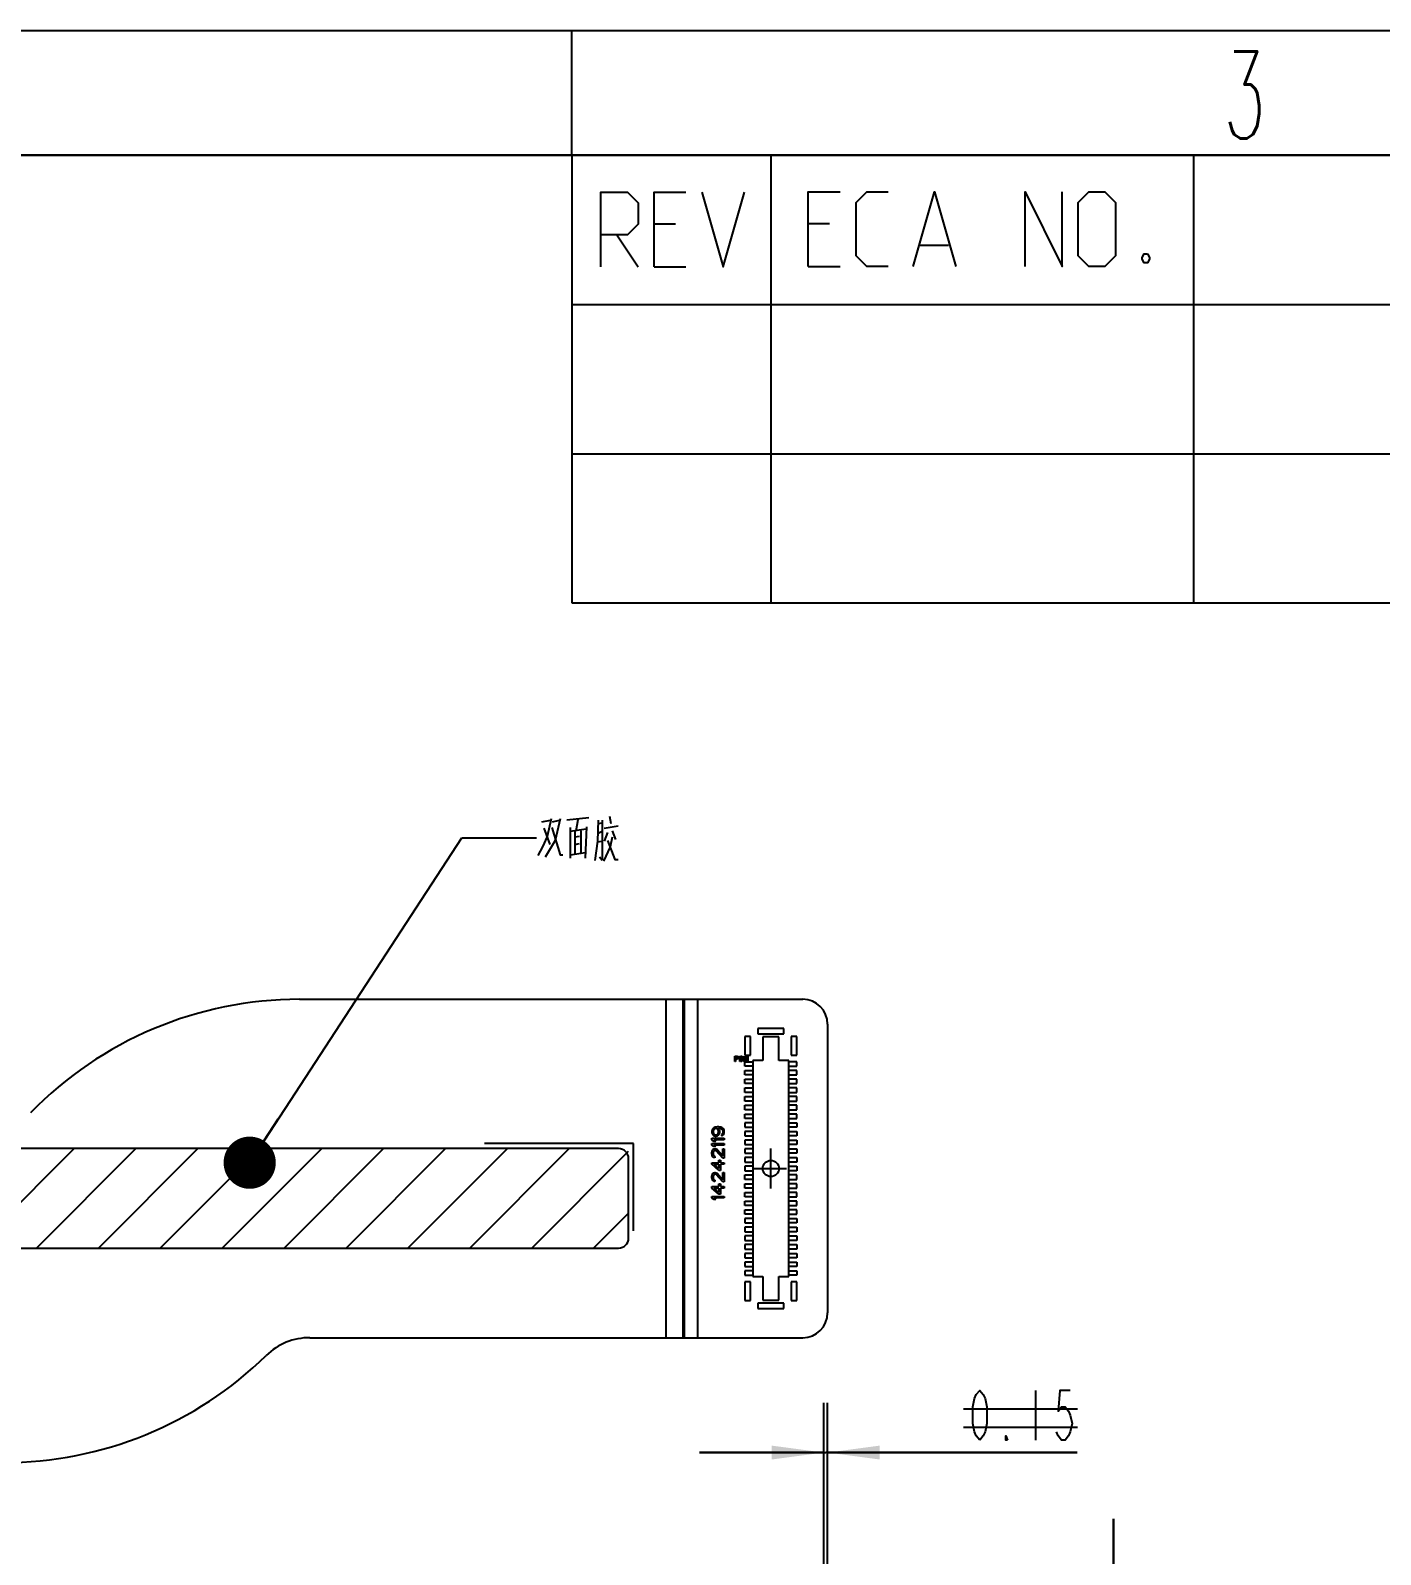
# Model space of a CAD drawing. Header units: millimetres. Extents: x 0 to 210, y 0 to 297.
# Drawn here: x 83.2 to 137.5, y 235.8 to 297 of the extents above; entities that cross this region are included whole.
import ezdxf

# ---------------------------------------------------------------- set-up
doc = ezdxf.new("R2010")
doc.units = ezdxf.units.MM
doc.header["$LTSCALE"] = 19.36
doc.layers.get('0').update_dxf_attribs({"linetype": 'CONTINUOUS'})
doc.layers.add('00_COSMETICS', color=7, linetype='CONTINUOUS')
doc.layers.add('備註', color=1, linetype='CONTINUOUS')
doc.styles.get("Standard").update_dxf_attribs({"font": 'SIMPLEX.SHX', "width": 0.56})
doc.dimstyles.new('DIMSTYLE_1', dxfattribs={"dimtxt": 2, "dimasz": 2.1, "dimexe": 2, "dimexo": 0.35, "dimgap": 0.5, "dimtad": 1, "dimzin": 0, "dimdsep": 46, "dimtxsty": 'Standard', "dimcen": 0.09, "dimazin": 0, "dimtol": 1, "dimtp": 0.03, "dimtm": 0.03, "dimtfac": 1, "dimtofl": 0, "dimtmove": 0, "dimatfit": 3, "dimfxl": 0, "dimtolj": 1, "dimtzin": 0, "dimarcsym": 0})
doc.dimstyles.new('DIMSTYLE_3', dxfattribs={"dimtxt": 2, "dimasz": 2.1, "dimexe": 2, "dimexo": 0.35, "dimgap": 0.5, "dimtad": 1, "dimzin": 0, "dimdsep": 46, "dimtxsty": 'Standard', "dimcen": 0.09, "dimazin": 0, "dimtp": 0.01, "dimtm": 0.01, "dimtfac": 1, "dimtofl": 0, "dimtmove": 0, "dimatfit": 3, "dimfxl": 0, "dimtolj": 1, "dimtzin": 0, "dimarcsym": 0})
doc.dimstyles.get("Standard").update_dxf_attribs({"dimtxt": 2, "dimasz": 2.1, "dimexe": 2, "dimexo": 0.35, "dimtad": 1, "dimzin": 0, "dimdsep": 46, "dimtxsty": 'Standard', "dimcen": 0.09, "dimazin": 0, "dimtol": 1, "dimtp": 0.01, "dimtm": 0.01, "dimtfac": 1, "dimtofl": 0, "dimtmove": 0, "dimatfit": 3, "dimfxl": 0, "dimtolj": 1, "dimtzin": 0, "dimarcsym": 0})

# ---------------------------------------------------------------- blocks, each defined once
blk = doc.blocks.new('_FILLED')
at = {"color": 0, "linetype": 'ByBlock'}
blk.add_solid([(0, 0), (-1, 0.133), (-1, -0.133)], dxfattribs=at)
blk = doc.blocks.new('*D033')
at = {"color": 2}
for p, q in [((126.777, 232.192), (126.777, 237.192)), ((126.777, 237.192), (126.777, 231.937)), ((115.486, 232.192), (128.777, 232.192)), ((114.636, 231.682), (128.777, 231.682)), ((126.777, 215.35), (126.777, 231.937)), ((126.777, 231.682), (126.777, 215.35))]:
    blk.add_line(p, q, dxfattribs=at)
at = {"color": 2, "xscale": 2.1, "yscale": 2.1, "zscale": 2.1}
for p, rotation in [((126.777, 232.192), 270), ((126.777, 231.682), 90)]:
    blk.add_blockref('_FILLED', p, dxfattribs=dict(at, rotation=rotation))
blk = doc.blocks.new('*D101313')
at = {"color": 2}
for p, q in [((115.136, 232.542), (115.136, 241.853)), ((115.286, 232.182), (115.286, 241.853)), ((115.136, 239.853), (110.136, 239.853)), ((110.136, 239.853), (115.211, 239.853)), ((125.327, 239.853), (115.211, 239.853)), ((115.286, 239.853), (125.327, 239.853))]:
    blk.add_line(p, q, dxfattribs=at)
at = {"color": 2, "xscale": 2.1, "yscale": 2.1, "zscale": 2.1}
blk.add_blockref('_FILLED', (115.136, 239.853), dxfattribs=at)
at = {"color": 2, "xscale": 2.1, "yscale": 2.1, "zscale": 2.1, "rotation": 180}
blk.add_blockref('_FILLED', (115.286, 239.853), dxfattribs=at)

msp = doc.modelspace()

# ---------------------------------------------------------------- linework, layer by layer
at = {"color": 2}
for p, q in [((0, 297.009), (210, 297.009)), ((105, 292.009), (105, 297.009)), ((105, 292), (105, 297)), ((105, 292.009), (205, 292.009)), ((105, 292), (205, 292)), ((105, 292), (105, 274)), ((105, 292), (105, 274)), ((113, 292), (113, 274)), ((113, 292), (113, 274)), ((130, 292), (130, 274)), ((130, 292), (130, 274)), ((109.164, 289.227), (108.306, 289.227)), ((115.368, 289.243), (114.51, 289.243)), ((106.806, 288.798), (107.664, 287.512)), ((119.01, 288.385), (120.153, 288.385)), ((108.306, 287.512), (109.592, 287.512)), ((114.51, 287.528), (115.796, 287.528)), ((105, 286), (205, 286)), ((105, 280), (205, 280)), ((105, 280), (205, 280)), ((105, 274), (205, 274)), ((105, 274), (205, 274)), ((103.791, 265.201), (104.138, 265.265)), ((104.218, 265.201), (104.511, 265.265)), ((105.685, 265.362), (104.805, 265.265)), ((105.178, 264.846), (105.258, 265.297)), ((106.058, 265.265), (106.031, 264.426)), ((106.218, 265.265), (106.218, 263.684)), ((106.511, 265.426), (106.565, 265.136)), ((103.871, 264.943), (104.111, 264.297)), ((104.938, 264.975), (104.938, 263.749)), ((105.578, 264.91), (104.938, 264.814)), ((105.125, 264.846), (105.125, 263.91)), ((105.311, 264.62), (105.125, 264.588)), ((105.365, 264.846), (105.365, 263.943)), ((105.551, 263.749), (105.605, 265.007)), ((106.058, 265.136), (106.218, 265.168)), ((106.058, 264.749), (106.191, 264.814)), ((106.298, 264.943), (106.858, 265.039)), ((106.431, 264.781), (106.298, 264.426)), ((106.618, 264.846), (106.751, 264.491)), ((105.125, 264.297), (105.311, 264.33)), ((106.031, 264.426), (105.925, 263.652)), ((106.031, 264.394), (106.191, 264.426)), ((104.938, 263.878), (105.551, 263.975)), ((106.218, 263.652), (106.111, 263.781)), ((80.986, 248.07), (84.986, 252.07)), ((83.475, 248.07), (87.475, 252.07)), ((85.964, 248.07), (89.964, 252.07)), ((88.453, 248.07), (92.453, 252.07)), ((90.942, 248.07), (94.942, 252.07)), ((93.431, 248.07), (97.431, 252.07)), ((95.92, 248.07), (99.92, 252.07)), ((98.409, 248.07), (102.409, 252.07)), ((100.898, 248.07), (104.898, 252.07)), ((103.387, 248.07), (107.283, 251.965)), ((105.876, 248.07), (107.283, 249.476)), ((123.647, 242.353), (123.647, 240.353))]:
    msp.add_line(p, q, dxfattribs=at)
at = {"color": 7}
for p, q in [((25, 292.009), (205, 292.009)), ((25, 292), (205, 292)), ((105, 286), (205, 286)), ((94.047, 258.07), (114.286, 258.07)), ((115.286, 257.07), (115.286, 245.47)), ((106.883, 252.07), (44.229, 252.07)), ((107.283, 248.47), (107.283, 251.67)), ((44.229, 248.07), (106.883, 248.07)), ((94.462, 244.47), (114.286, 244.47))]:
    msp.add_line(p, q, dxfattribs=at)
at = {"color": 9}
for p, q in [((108.783, 258.07), (108.783, 244.47)), ((109.46, 258.07), (109.46, 244.47)), ((109.535, 244.47), (109.535, 258.07)), ((110.063, 244.47), (110.063, 258.07))]:
    msp.add_line(p, q, dxfattribs=at)
at = {"color": 4}
for p, q in [((107.483, 252.27), (101.483, 252.27)), ((107.483, 248.77), (107.483, 252.27))]:
    msp.add_line(p, q, dxfattribs=at)
at = {"color": 2}
for points in [[(106.164, 287.512), (106.164, 290.512), (107.235, 290.512), (107.664, 290.084), (107.664, 289.227), (107.235, 288.798), (106.164, 288.798)], [(108.306, 287.512), (108.306, 290.512), (109.592, 290.512)], [(110.235, 290.512), (111.092, 287.512), (111.949, 290.512)], [(114.51, 287.528), (114.51, 290.528), (115.796, 290.528)], [(117.725, 287.528), (116.868, 287.528), (116.439, 287.957), (116.439, 290.1), (116.868, 290.528), (117.725, 290.528)], [(118.725, 287.528), (119.582, 290.528), (120.439, 287.528)], [(123.225, 287.528), (123.225, 290.528), (124.725, 287.528), (124.725, 290.528)], [(125.368, 287.957), (125.368, 290.1), (125.796, 290.528), (126.439, 290.528), (126.868, 290.1), (126.868, 287.957), (126.439, 287.528), (125.796, 287.528), (125.368, 287.957)], [(128.153, 288.028), (128.225, 287.886), (128.225, 287.814), (128.153, 287.671), (128.01, 287.671), (127.939, 287.814), (127.939, 287.886), (128.01, 288.028), (128.153, 288.028)], [(104.165, 265.33), (104.005, 264.62), (103.818, 264.201), (103.631, 263.846)], [(104.538, 265.33), (104.325, 264.459), (103.925, 263.781)], [(104.191, 264.975), (104.538, 263.878), (104.645, 263.878)], [(106.618, 264.588), (106.538, 264.201), (106.271, 263.62)], [(106.431, 264.459), (106.725, 263.684), (106.858, 263.684)], [(121.407, 240.353), (121.267, 240.52), (121.197, 240.687), (121.127, 241.02), (121.127, 241.687), (121.197, 242.02), (121.267, 242.187), (121.407, 242.353), (121.547, 242.187), (121.617, 242.02), (121.687, 241.687), (121.687, 241.02), (121.617, 240.687), (121.547, 240.52), (121.407, 240.353)], [(125.047, 242.353), (124.627, 242.353), (124.557, 241.52), (124.697, 241.687), (124.837, 241.687), (124.977, 241.52), (125.047, 241.353), (125.117, 241.02), (125.047, 240.687), (124.977, 240.52), (124.837, 240.353), (124.697, 240.353), (124.557, 240.52), (124.487, 240.687)], [(122.527, 240.353), (122.457, 240.353), (122.457, 240.52), (122.527, 240.353)]]:
    msp.add_lwpolyline(points, dxfattribs=at)
at = {"color": 7}
for centre, radius, start, end in [((94.047, 242.97), 15.1, 90, 135.74876), ((114.286, 257.07), 1, 0, 90), ((106.883, 251.67), 0.4, 0, 90), ((106.883, 248.47), 0.4, 270, 0), ((114.286, 245.47), 1, 270, 360), ((94.462, 241.97), 2.5, 90, 134.35876), ((82.157, 254.553), 15.1, 270, 314.35876)]:
    msp.add_arc(centre, radius, start, end, dxfattribs=at)
at = {"layer": '00_COSMETICS', "color": 2}
for p, q in [((113.526, 256.893), (112.486, 256.893)), ((112.486, 256.893), (112.486, 256.678)), ((112.486, 256.678), (113.526, 256.678)), ((113.526, 256.678), (113.526, 256.893)), ((112.191, 256.58), (111.956, 256.58)), ((111.956, 256.58), (111.956, 255.83)), ((112.191, 255.83), (112.191, 256.58)), ((113.326, 256.558), (112.686, 256.558)), ((112.686, 256.558), (112.686, 255.615)), ((113.326, 255.615), (113.326, 256.558)), ((114.056, 256.58), (113.821, 256.58)), ((113.821, 256.58), (113.821, 255.83)), ((114.056, 255.83), (114.056, 256.58)), ((111.557, 255.782), (111.661, 255.782)), ((111.557, 255.573), (111.557, 255.782)), ((111.583, 255.573), (111.557, 255.573)), ((111.666, 255.76), (111.583, 255.76)), ((111.583, 255.76), (111.583, 255.693)), ((111.583, 255.693), (111.666, 255.693)), ((111.661, 255.667), (111.583, 255.667)), ((111.583, 255.667), (111.583, 255.573)), ((111.661, 255.782), (111.683, 255.778)), ((111.683, 255.671), (111.661, 255.667)), ((111.679, 255.756), (111.666, 255.76)), ((111.666, 255.693), (111.679, 255.698)), ((111.687, 255.747), (111.679, 255.756)), ((111.679, 255.698), (111.687, 255.707)), ((111.683, 255.778), (111.7, 255.765)), ((111.7, 255.685), (111.683, 255.671)), ((111.692, 255.734), (111.687, 255.747)), ((111.687, 255.707), (111.692, 255.72)), ((111.692, 255.72), (111.692, 255.734)), ((111.7, 255.765), (111.714, 255.747)), ((111.714, 255.702), (111.7, 255.685)), ((111.714, 255.747), (111.718, 255.734)), ((111.718, 255.716), (111.714, 255.702)), ((111.718, 255.734), (111.718, 255.716)), ((111.753, 255.782), (111.779, 255.782)), ((111.753, 255.573), (111.753, 255.782)), ((111.779, 255.573), (111.753, 255.573)), ((111.779, 255.782), (111.779, 255.573)), ((111.814, 255.782), (111.853, 255.782)), ((111.814, 255.573), (111.814, 255.782)), ((111.84, 255.573), (111.814, 255.573)), ((111.949, 255.573), (111.84, 255.756)), ((111.84, 255.756), (111.84, 255.573)), ((111.853, 255.782), (111.962, 255.605)), ((111.988, 255.573), (111.949, 255.573)), ((111.956, 255.83), (112.191, 255.83)), ((111.956, 255.56), (112.281, 255.56)), ((111.956, 255.38), (111.956, 255.56)), ((111.962, 255.782), (111.988, 255.782)), ((111.962, 255.605), (111.962, 255.782)), ((111.988, 255.782), (111.988, 255.573)), ((112.023, 255.751), (112.049, 255.782)), ((112.023, 255.716), (112.023, 255.751)), ((112.049, 255.747), (112.023, 255.716)), ((112.049, 255.782), (112.075, 255.782)), ((112.049, 255.573), (112.049, 255.747)), ((112.075, 255.573), (112.049, 255.573)), ((112.075, 255.782), (112.075, 255.573)), ((112.686, 255.615), (112.281, 255.615)), ((112.281, 255.615), (112.281, 246.925)), ((113.731, 255.615), (113.326, 255.615)), ((113.731, 246.925), (113.731, 255.615)), ((114.056, 255.56), (113.731, 255.56)), ((113.821, 255.83), (114.056, 255.83)), ((114.056, 255.38), (114.056, 255.56)), ((112.281, 255.38), (111.956, 255.38)), ((111.956, 255.21), (112.281, 255.21)), ((111.956, 255.03), (111.956, 255.21)), ((112.281, 255.03), (111.956, 255.03)), ((111.956, 254.86), (112.281, 254.86)), ((111.956, 254.68), (111.956, 254.86)), ((113.731, 255.38), (114.056, 255.38)), ((114.056, 255.21), (113.731, 255.21)), ((113.731, 255.03), (114.056, 255.03)), ((114.056, 254.86), (113.731, 254.86)), ((114.056, 255.03), (114.056, 255.21)), ((114.056, 254.68), (114.056, 254.86)), ((112.281, 254.68), (111.956, 254.68)), ((111.956, 254.51), (112.281, 254.51)), ((111.956, 254.33), (111.956, 254.51)), ((112.281, 254.33), (111.956, 254.33)), ((113.731, 254.68), (114.056, 254.68)), ((114.056, 254.51), (113.731, 254.51)), ((113.731, 254.33), (114.056, 254.33)), ((114.056, 254.33), (114.056, 254.51)), ((111.956, 254.16), (112.281, 254.16)), ((111.956, 253.98), (111.956, 254.16)), ((112.281, 253.98), (111.956, 253.98)), ((111.956, 253.81), (112.281, 253.81)), ((111.956, 253.63), (111.956, 253.81)), ((112.281, 253.63), (111.956, 253.63)), ((114.056, 254.16), (113.731, 254.16)), ((113.731, 253.98), (114.056, 253.98)), ((114.056, 253.81), (113.731, 253.81)), ((113.731, 253.63), (114.056, 253.63)), ((114.056, 253.98), (114.056, 254.16)), ((114.056, 253.63), (114.056, 253.81)), ((111.956, 253.46), (112.281, 253.46)), ((111.956, 253.28), (111.956, 253.46)), ((112.281, 253.28), (111.956, 253.28)), ((112.281, 253.11), (111.956, 253.11)), ((111.956, 253.11), (111.956, 252.93)), ((114.056, 253.46), (113.731, 253.46)), ((113.731, 253.28), (114.056, 253.28)), ((113.731, 253.11), (114.056, 253.11)), ((114.056, 253.28), (114.056, 253.46)), ((114.056, 253.11), (114.056, 252.93)), ((110.642, 252.827), (110.631, 252.775)), ((110.631, 252.775), (110.631, 252.722)), ((110.631, 252.722), (110.642, 252.67)), ((110.631, 252.483), (111.131, 252.483)), ((110.631, 252.42), (110.631, 252.483)), ((110.706, 252.358), (110.631, 252.42)), ((110.674, 252.879), (110.642, 252.827)), ((110.642, 252.67), (110.674, 252.618)), ((110.716, 252.91), (110.674, 252.879)), ((110.674, 252.618), (110.716, 252.587)), ((110.695, 252.816), (110.684, 252.785)), ((110.684, 252.785), (110.684, 252.712)), ((110.684, 252.712), (110.695, 252.681)), ((110.716, 252.847), (110.695, 252.816)), ((110.695, 252.681), (110.716, 252.65)), ((110.769, 252.931), (110.716, 252.91)), ((110.748, 252.868), (110.716, 252.847)), ((110.716, 252.65), (110.748, 252.629)), ((110.716, 252.587), (110.769, 252.566)), ((111.131, 252.42), (110.716, 252.42)), ((110.716, 252.42), (110.791, 252.358)), ((110.78, 252.879), (110.748, 252.868)), ((110.748, 252.629), (110.78, 252.618)), ((110.844, 252.941), (110.769, 252.931)), ((110.769, 252.566), (110.812, 252.566)), ((110.801, 252.879), (110.78, 252.879)), ((110.78, 252.618), (110.801, 252.618)), ((110.833, 252.868), (110.801, 252.879)), ((110.801, 252.618), (110.833, 252.629)), ((110.812, 252.566), (110.865, 252.587)), ((110.865, 252.847), (110.833, 252.868)), ((110.833, 252.629), (110.865, 252.65)), ((110.918, 252.941), (110.844, 252.941)), ((110.886, 252.816), (110.865, 252.847)), ((110.865, 252.65), (110.886, 252.681)), ((110.865, 252.587), (110.908, 252.618)), ((110.897, 252.785), (110.886, 252.816)), ((110.886, 252.681), (110.897, 252.712)), ((110.897, 252.889), (110.918, 252.889)), ((110.94, 252.827), (110.897, 252.889)), ((110.897, 252.712), (110.897, 252.785)), ((110.908, 252.618), (110.94, 252.67)), ((110.993, 252.931), (110.918, 252.941)), ((110.918, 252.889), (110.982, 252.879)), ((110.95, 252.775), (110.94, 252.827)), ((110.94, 252.67), (110.95, 252.722)), ((110.95, 252.722), (110.95, 252.775)), ((110.982, 252.879), (111.014, 252.868)), ((111.046, 252.91), (110.993, 252.931)), ((111.014, 252.868), (111.046, 252.847)), ((111.046, 252.66), (111.014, 252.639)), ((111.014, 252.639), (111.014, 252.587)), ((111.014, 252.587), (111.046, 252.597)), ((111.089, 252.879), (111.046, 252.91)), ((111.046, 252.847), (111.067, 252.816)), ((111.067, 252.691), (111.046, 252.66)), ((111.046, 252.597), (111.089, 252.629)), ((111.067, 252.816), (111.078, 252.785)), ((111.078, 252.722), (111.067, 252.691)), ((111.078, 252.785), (111.078, 252.722)), ((111.121, 252.827), (111.089, 252.879)), ((111.089, 252.629), (111.121, 252.681)), ((111.131, 252.775), (111.121, 252.827)), ((111.121, 252.681), (111.131, 252.733)), ((111.131, 252.733), (111.131, 252.775)), ((111.131, 252.483), (111.131, 252.42)), ((111.956, 252.93), (112.281, 252.93)), ((112.281, 252.76), (111.956, 252.76)), ((111.956, 252.76), (111.956, 252.58)), ((111.956, 252.58), (112.281, 252.58)), ((112.281, 252.41), (111.956, 252.41)), ((111.956, 252.41), (111.956, 252.23)), ((114.056, 252.93), (113.731, 252.93)), ((113.731, 252.76), (114.056, 252.76)), ((114.056, 252.58), (113.731, 252.58)), ((113.731, 252.41), (114.056, 252.41)), ((114.056, 252.76), (114.056, 252.58)), ((114.056, 252.41), (114.056, 252.23)), ((110.631, 252.275), (111.131, 252.275)), ((110.631, 252.212), (110.631, 252.275)), ((110.706, 252.15), (110.631, 252.212)), ((110.631, 251.91), (110.642, 251.972)), ((110.631, 251.868), (110.631, 251.91)), ((110.642, 251.795), (110.631, 251.868)), ((110.642, 251.972), (110.663, 252.014)), ((110.663, 251.754), (110.642, 251.795)), ((110.663, 252.014), (110.706, 252.056)), ((110.695, 251.952), (110.684, 251.9)), ((110.684, 251.9), (110.684, 251.858)), ((110.684, 251.858), (110.695, 251.806)), ((110.716, 251.983), (110.695, 251.952)), ((110.695, 251.806), (110.716, 251.775)), ((110.791, 252.358), (110.706, 252.358)), ((110.791, 252.15), (110.706, 252.15)), ((110.706, 252.056), (110.748, 252.066)), ((111.131, 252.212), (110.716, 252.212)), ((110.716, 252.212), (110.791, 252.15)), ((110.748, 252.004), (110.716, 251.983)), ((110.716, 251.775), (110.748, 251.754)), ((110.748, 252.066), (110.769, 252.066)), ((110.769, 252.004), (110.748, 252.004)), ((110.769, 252.066), (110.812, 252.056)), ((110.812, 251.983), (110.769, 252.004)), ((110.812, 252.056), (110.844, 252.035)), ((111.078, 251.691), (110.812, 251.983)), ((110.844, 252.035), (111.078, 251.775)), ((111.078, 252.066), (111.131, 252.066)), ((111.078, 251.775), (111.078, 252.066)), ((111.131, 252.275), (111.131, 252.212)), ((111.131, 252.066), (111.131, 251.691)), ((111.956, 252.23), (112.281, 252.23)), ((112.281, 252.06), (111.956, 252.06)), ((111.956, 252.06), (111.956, 251.88)), ((111.956, 251.88), (112.281, 251.88)), ((113.006, 250.465), (113.006, 252.075)), ((114.056, 252.23), (113.731, 252.23)), ((113.731, 252.06), (114.056, 252.06)), ((114.056, 251.88), (113.731, 251.88)), ((114.056, 252.06), (114.056, 251.88)), ((110.631, 251.504), (110.918, 251.504)), ((110.631, 251.441), (110.631, 251.504)), ((110.918, 251.191), (110.631, 251.441)), ((110.706, 251.712), (110.663, 251.754)), ((110.748, 251.702), (110.706, 251.712)), ((110.716, 251.441), (110.918, 251.441)), ((110.918, 251.264), (110.716, 251.441)), ((110.748, 251.754), (110.748, 251.702)), ((110.918, 251.608), (110.982, 251.608)), ((110.918, 251.504), (110.918, 251.608)), ((110.918, 251.441), (110.918, 251.264)), ((110.982, 251.191), (110.918, 251.191)), ((110.982, 251.608), (110.982, 251.504)), ((110.982, 251.504), (111.131, 251.504)), ((111.131, 251.441), (110.982, 251.441)), ((110.982, 251.441), (110.982, 251.191)), ((111.131, 251.691), (111.078, 251.691)), ((111.131, 251.504), (111.131, 251.441)), ((112.281, 251.71), (111.956, 251.71)), ((111.956, 251.71), (111.956, 251.53)), ((111.956, 251.53), (112.281, 251.53)), ((112.281, 251.36), (111.956, 251.36)), ((111.956, 251.36), (111.956, 251.18)), ((111.956, 251.18), (112.281, 251.18)), ((112.281, 251.27), (113.636, 251.27)), ((113.731, 251.71), (114.056, 251.71)), ((114.056, 251.53), (113.731, 251.53)), ((113.731, 251.36), (114.056, 251.36)), ((114.056, 251.18), (113.731, 251.18)), ((114.056, 251.71), (114.056, 251.53)), ((114.056, 251.36), (114.056, 251.18)), ((110.631, 250.952), (110.642, 251.014)), ((110.631, 250.91), (110.631, 250.952)), ((110.642, 250.837), (110.631, 250.91)), ((110.631, 250.545), (110.918, 250.545)), ((110.631, 250.483), (110.631, 250.545)), ((110.642, 251.014), (110.663, 251.056)), ((110.663, 250.795), (110.642, 250.837)), ((110.663, 251.056), (110.706, 251.097)), ((110.706, 250.754), (110.663, 250.795)), ((110.695, 250.993), (110.684, 250.941)), ((110.684, 250.941), (110.684, 250.9)), ((110.684, 250.9), (110.695, 250.847)), ((110.716, 251.025), (110.695, 250.993)), ((110.695, 250.847), (110.716, 250.816)), ((110.706, 251.097), (110.748, 251.108)), ((110.748, 250.743), (110.706, 250.754)), ((110.748, 251.045), (110.716, 251.025)), ((110.716, 250.816), (110.748, 250.795)), ((110.748, 251.108), (110.769, 251.108)), ((110.769, 251.045), (110.748, 251.045)), ((110.748, 250.795), (110.748, 250.743)), ((110.769, 251.108), (110.812, 251.097)), ((110.812, 251.025), (110.769, 251.045)), ((110.812, 251.097), (110.844, 251.077)), ((111.078, 250.733), (110.812, 251.025)), ((110.844, 251.077), (111.078, 250.816)), ((110.918, 250.65), (110.982, 250.65)), ((110.918, 250.545), (110.918, 250.65)), ((110.982, 250.65), (110.982, 250.545)), ((110.982, 250.545), (111.131, 250.545)), ((111.078, 251.108), (111.131, 251.108)), ((111.078, 250.816), (111.078, 251.108)), ((111.131, 250.733), (111.078, 250.733)), ((111.131, 251.108), (111.131, 250.733)), ((111.131, 250.545), (111.131, 250.483)), ((111.956, 251.01), (112.281, 251.01)), ((111.956, 250.83), (111.956, 251.01)), ((112.281, 250.83), (111.956, 250.83)), ((111.956, 250.66), (112.281, 250.66)), ((111.956, 250.48), (111.956, 250.66)), ((114.056, 251.01), (113.731, 251.01)), ((113.731, 250.83), (114.056, 250.83)), ((114.056, 250.66), (113.731, 250.66)), ((114.056, 250.83), (114.056, 251.01)), ((114.056, 250.48), (114.056, 250.66)), ((110.918, 250.233), (110.631, 250.483)), ((110.631, 250.15), (111.131, 250.15)), ((110.631, 250.087), (110.631, 250.15)), ((110.706, 250.025), (110.631, 250.087)), ((110.791, 250.025), (110.706, 250.025)), ((110.716, 250.483), (110.918, 250.483)), ((110.918, 250.306), (110.716, 250.483)), ((111.131, 250.087), (110.716, 250.087)), ((110.716, 250.087), (110.791, 250.025)), ((110.918, 250.483), (110.918, 250.306)), ((110.982, 250.233), (110.918, 250.233)), ((111.131, 250.483), (110.982, 250.483)), ((110.982, 250.483), (110.982, 250.233)), ((111.131, 250.15), (111.131, 250.087)), ((112.281, 250.48), (111.956, 250.48)), ((111.956, 250.31), (112.281, 250.31)), ((111.956, 250.13), (111.956, 250.31)), ((112.281, 250.13), (111.956, 250.13)), ((111.956, 249.96), (112.281, 249.96)), ((111.956, 249.78), (111.956, 249.96)), ((113.731, 250.48), (114.056, 250.48)), ((114.056, 250.31), (113.731, 250.31)), ((113.731, 250.13), (114.056, 250.13)), ((114.056, 249.96), (113.731, 249.96)), ((114.056, 250.13), (114.056, 250.31)), ((114.056, 249.78), (114.056, 249.96)), ((112.281, 249.78), (111.956, 249.78)), ((111.956, 249.61), (112.281, 249.61)), ((111.956, 249.43), (111.956, 249.61)), ((112.281, 249.43), (111.956, 249.43)), ((113.731, 249.78), (114.056, 249.78)), ((114.056, 249.61), (113.731, 249.61)), ((113.731, 249.43), (114.056, 249.43)), ((114.056, 249.43), (114.056, 249.61)), ((112.281, 249.26), (111.956, 249.26)), ((111.956, 249.26), (111.956, 249.08)), ((111.956, 249.08), (112.281, 249.08)), ((112.281, 248.91), (111.956, 248.91)), ((111.956, 248.91), (111.956, 248.73)), ((111.956, 248.73), (112.281, 248.73)), ((113.731, 249.26), (114.056, 249.26)), ((114.056, 249.08), (113.731, 249.08)), ((113.731, 248.91), (114.056, 248.91)), ((114.056, 248.73), (113.731, 248.73)), ((114.056, 249.26), (114.056, 249.08)), ((114.056, 248.91), (114.056, 248.73)), ((112.281, 248.56), (111.956, 248.56)), ((111.956, 248.56), (111.956, 248.38)), ((111.956, 248.38), (112.281, 248.38)), ((112.281, 248.21), (111.956, 248.21)), ((111.956, 248.21), (111.956, 248.03)), ((113.731, 248.56), (114.056, 248.56)), ((114.056, 248.38), (113.731, 248.38)), ((113.731, 248.21), (114.056, 248.21)), ((114.056, 248.56), (114.056, 248.38)), ((114.056, 248.21), (114.056, 248.03)), ((111.956, 248.03), (112.281, 248.03)), ((112.281, 247.86), (111.956, 247.86)), ((111.956, 247.86), (111.956, 247.68)), ((111.956, 247.68), (112.281, 247.68)), ((112.281, 247.51), (111.956, 247.51)), ((111.956, 247.51), (111.956, 247.33)), ((114.056, 248.03), (113.731, 248.03)), ((113.731, 247.86), (114.056, 247.86)), ((114.056, 247.68), (113.731, 247.68)), ((113.731, 247.51), (114.056, 247.51)), ((114.056, 247.86), (114.056, 247.68)), ((114.056, 247.51), (114.056, 247.33)), ((111.956, 247.33), (112.281, 247.33)), ((112.281, 247.16), (111.956, 247.16)), ((111.956, 247.16), (111.956, 246.98)), ((111.956, 246.98), (112.281, 246.98)), ((112.281, 246.925), (112.686, 246.925)), ((112.686, 246.925), (112.686, 245.982)), ((113.326, 246.925), (113.731, 246.925)), ((113.326, 245.982), (113.326, 246.925)), ((114.056, 247.33), (113.731, 247.33)), ((113.731, 247.16), (114.056, 247.16)), ((114.056, 246.98), (113.731, 246.98)), ((114.056, 247.16), (114.056, 246.98)), ((112.191, 246.71), (111.956, 246.71)), ((111.956, 246.71), (111.956, 245.96)), ((112.191, 245.96), (112.191, 246.71)), ((114.056, 246.71), (113.821, 246.71)), ((113.821, 246.71), (113.821, 245.96)), ((114.056, 245.96), (114.056, 246.71)), ((111.956, 245.96), (112.191, 245.96)), ((113.526, 245.862), (112.486, 245.862)), ((112.486, 245.862), (112.486, 245.647)), ((112.486, 245.647), (113.526, 245.647)), ((112.686, 245.982), (113.326, 245.982)), ((113.526, 245.647), (113.526, 245.862)), ((113.821, 245.96), (114.056, 245.96))]:
    msp.add_line(p, q, dxfattribs=at)
msp.add_circle((113.006, 251.27), 0.326, dxfattribs=at)
at = {"layer": '備註'}
for p, q in [((120.752, 241.613), (125.339, 241.613)), ((120.752, 240.877), (125.339, 240.877))]:
    msp.add_line(p, q, dxfattribs=at)

# ---------------------------------------------------------------- texts
at = {"color": 2, "width": 0.56}
msp.add_text('3', height=3.5, dxfattribs=at).set_placement((131.215, 292.666))

# ---------------------------------------------------------------- dimensions: what is measured, and where the dimension line sits
at = {"color": 2}
dim = msp.add_linear_dim(base=(115.136, 239.853), p1=(115.286, 231.832), p2=(115.136, 232.192), angle=180, dimstyle='DIMSTYLE_3', dxfattribs=at)
dim.commit()
dim.dimension.update_dxf_attribs({"geometry": '*D101313', "text_midpoint": (120.847, 239.853), "dimtype": 160})
dim = msp.add_linear_dim(base=(126.777, 232.192), p1=(114.286, 231.682), p2=(115.136, 232.192), angle=90, text='<>\\P导电胶 T=0.06\\P钢片 SUS304 T=0.3\\PFPC T=0.15', dimstyle='DIMSTYLE_1', dxfattribs=at)
dim.commit()
dim.dimension.update_dxf_attribs({"geometry": '*D033', "text_midpoint": (126.777, 215.35), "dimtype": 160})

# ---------------------------------------------------------------- leaders
msp.add_leader([(92.047, 251.503), (100.578, 264.555), (103.578, 264.555)], dimstyle='Standard', override={"dimtad": 0, "dimldrblk": 'DOT'}, dxfattribs=at)

doc.saveas('drawing.dxf')
